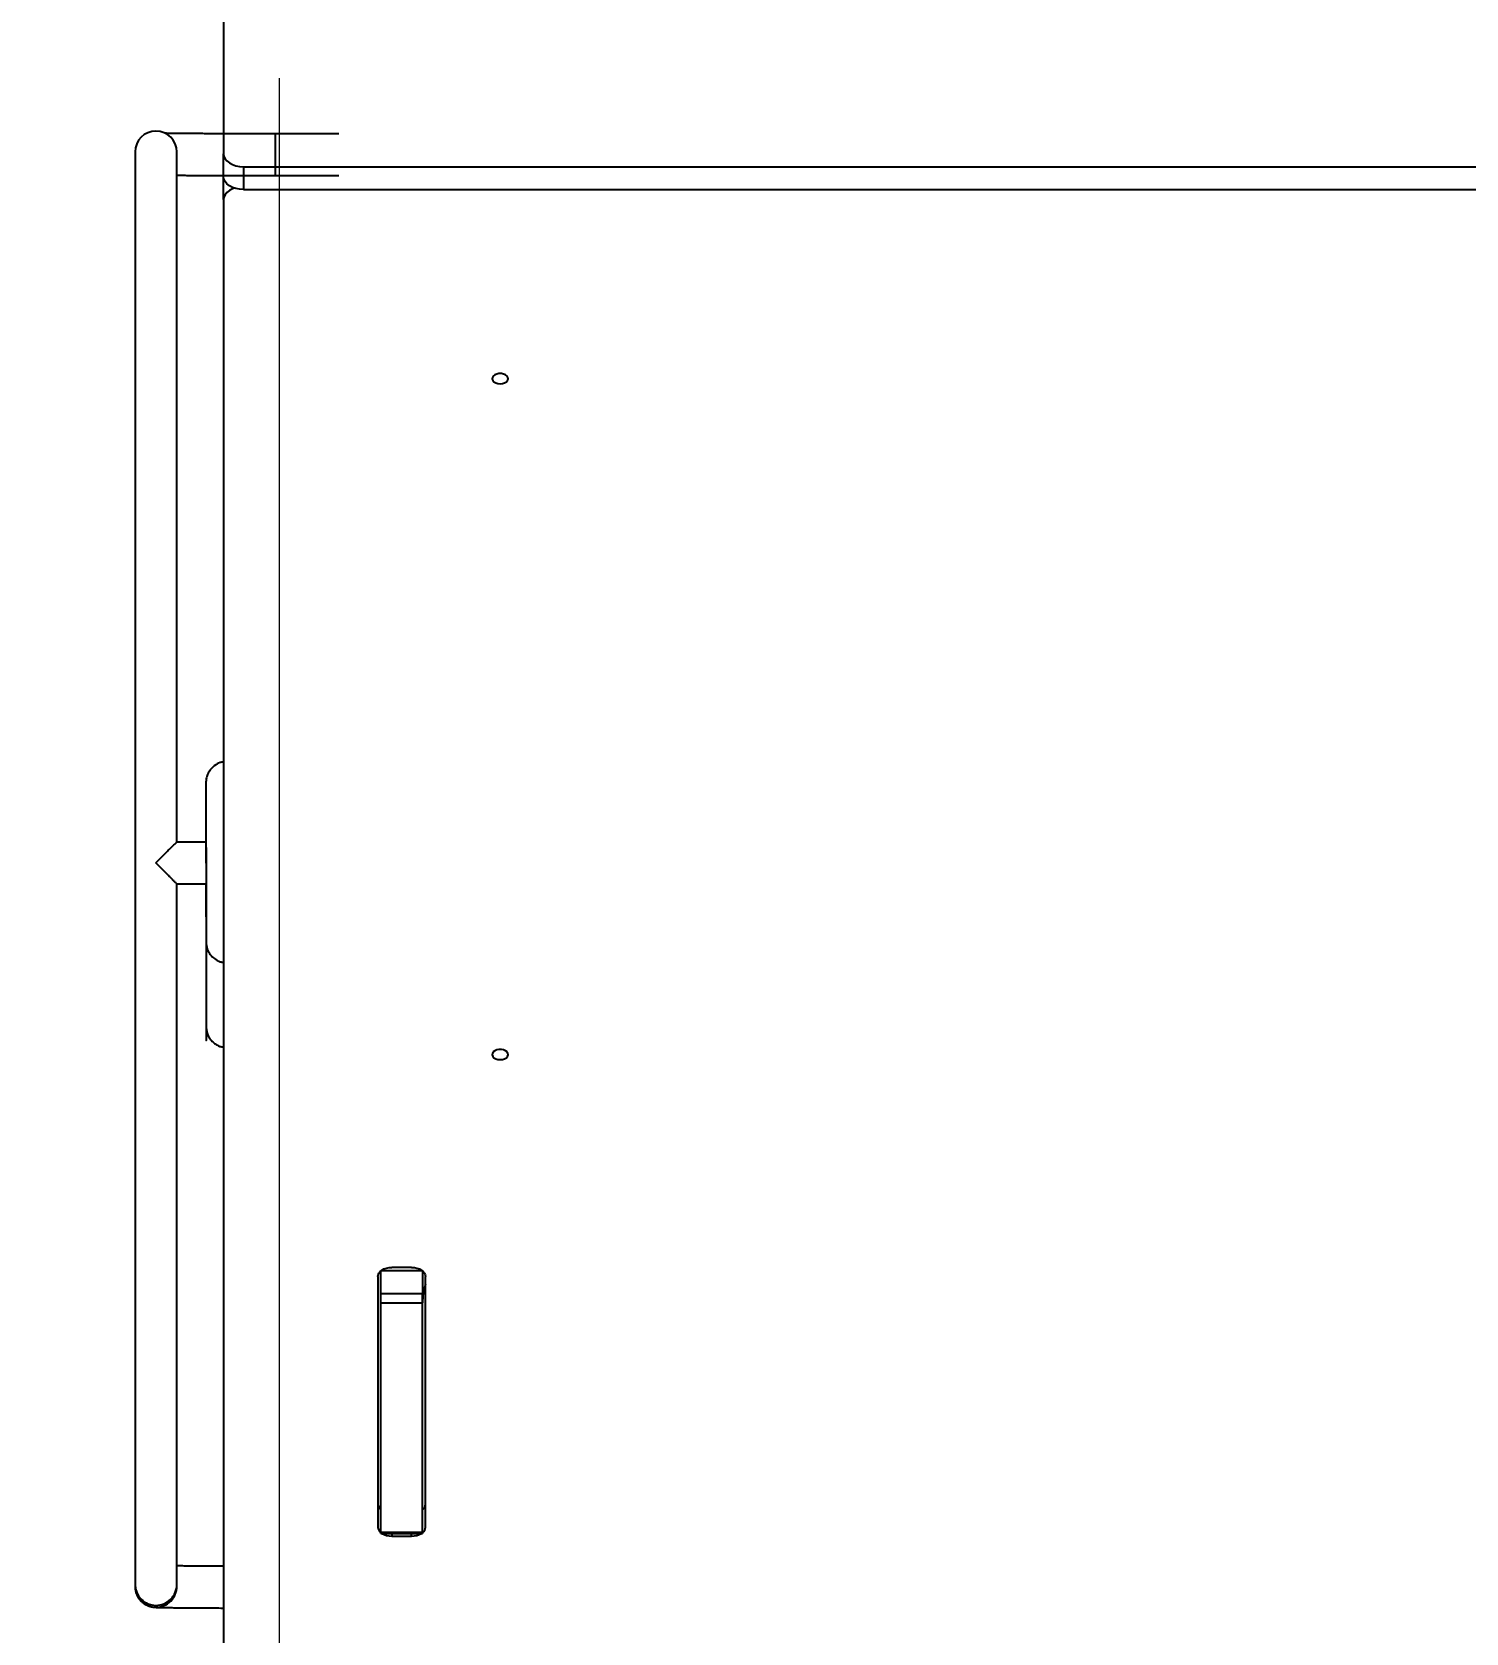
# Model space of a CAD drawing. Header units: millimetres. Extents: x -4153 to 4002, y -5023 to 3197.
# Drawn here: x -1813 to -1092, y -91 to 714 of the extents above; entities that cross this region are included whole.
import ezdxf

# ---------------------------------------------------------------- set-up
doc = ezdxf.new("R2010")
doc.units = ezdxf.units.MM
for name, color, linetype in [('DIKOM_ОБЪЕКТ', 7, 'Continuous'), ('DIKOM_РАЗМЕР_ЗОНА', 7, 'Continuous'), ('DIKOM_РАЗМЕР_ОБЪЕКТА', 7, 'Continuous')]:
    doc.layers.add(name, color=color, linetype=linetype)
doc.styles.add('style1', font='arialbd.ttf', dxfattribs={"width": 0.8})
doc.dimstyles.new('1-50', dxfattribs={"dimtxt": 300, "dimasz": 200, "dimexe": 100, "dimexo": 0, "dimgap": 100, "dimtad": 1, "dimtxsty": 'style1', "dimcen": 200, "dimclrd": 7, "dimclre": 7, "dimclrt": 7, "dimadec": 1, "dimazin": 2, "dimtfac": 1, "dimtmove": 0, "dimatfit": 2, "dimfxl": 0, "dimlwd": 25, "dimlwe": 18, "dimarcsym": 0})

# ---------------------------------------------------------------- blocks, each defined once
blk = doc.blocks.new('*D9')
at = {"layer": 'Defpoints', "color": 0, "transparency": 16777216}
for p in [(2370.19, 1747.32), (-2106.31, -2974.61), (1195.51, -2974.61)]:
    blk.add_point(p, dxfattribs=at)
at = {"layer": 'DIKOM_РАЗМЕР_ОБЪЕКТА', "color": 7, "lineweight": 18, "transparency": 16777216}
for p, q in [((2370.19, 1747.32), (-2206.31, 1747.32)), ((1195.51, -2974.61), (-2206.31, -2974.61))]:
    blk.add_line(p, q, dxfattribs=at)
at = {"layer": 'DIKOM_РАЗМЕР_ОБЪЕКТА', "color": 7, "lineweight": 25, "transparency": 16777216}
blk.add_line((-2106.31, 1547.32), (-2106.31, -2774.61), dxfattribs=at)
at = {"layer": 'DIKOM_РАЗМЕР_ОБЪЕКТА', "color": 7, "transparency": 16777216}
for points in [[(-2139.64, 1547.32), (-2072.98, 1547.32), (-2106.31, 1747.32)], [(-2139.64, -2774.61), (-2072.98, -2774.61), (-2106.31, -2974.61)]]:
    blk.add_solid(points, dxfattribs=at)
at = {"layer": 'DIKOM_РАЗМЕР_ОБЪЕКТА', "color": 7, "transparency": 16777216, "insert": (-2359.48, -612.26), "char_height": 300, "attachment_point": 5, "rotation": 90, "style": 'style1'}
blk.add_mtext('{\\fArial|b0|i0|c204|p34;4700}', dxfattribs=at)
blk = doc.blocks.new('*D11')
at = {"layer": 'Defpoints', "color": 0, "transparency": 16777216}
for p in [(2631.36, 3197.31), (-3702.81, -4429.79), (2071.05, -4429.79)]:
    blk.add_point(p, dxfattribs=at)
at = {"layer": 'DIKOM_РАЗМЕР_ЗОНА', "color": 7, "lineweight": 18, "transparency": 16777216}
for p, q in [((2631.36, 3197.31), (-3802.81, 3197.31)), ((2071.05, -4429.79), (-3802.81, -4429.79))]:
    blk.add_line(p, q, dxfattribs=at)
at = {"layer": 'DIKOM_РАЗМЕР_ЗОНА', "color": 7, "lineweight": 25, "transparency": 16777216}
blk.add_line((-3702.81, 2997.31), (-3702.81, -4229.79), dxfattribs=at)
at = {"layer": 'DIKOM_РАЗМЕР_ЗОНА', "color": 7, "transparency": 16777216}
for points in [[(-3736.14, 2997.31), (-3669.48, 2997.31), (-3702.81, 3197.31)], [(-3736.14, -4229.79), (-3669.48, -4229.79), (-3702.81, -4429.79)]]:
    blk.add_solid(points, dxfattribs=at)
at = {"layer": 'DIKOM_РАЗМЕР_ЗОНА', "color": 7, "transparency": 16777216, "insert": (-3955.98, -616.24), "char_height": 300, "attachment_point": 5, "rotation": 90, "style": 'style1'}
blk.add_mtext('{\\fArial|b0|i0|c204|p34;7600}', dxfattribs=at)
blk = doc.blocks.new('*D12')
at = {"layer": 'Defpoints', "color": 0, "transparency": 16777216}
for p in [(-1688.31, 690.56), (2486.69, 690.56), (-1688.31, -3442.2)]:
    blk.add_point(p, dxfattribs=at)
at = {"layer": 'DIKOM_РАЗМЕР_ОБЪЕКТА', "color": 7, "lineweight": 18, "transparency": 16777216}
for p, q in [((-1688.31, 690.56), (-1688.31, -3542.2)), ((2486.69, 690.56), (2486.69, -3542.2))]:
    blk.add_line(p, q, dxfattribs=at)
at = {"layer": 'DIKOM_РАЗМЕР_ОБЪЕКТА', "color": 7, "lineweight": 25, "transparency": 16777216}
blk.add_line((2286.69, -3442.2), (-1488.31, -3442.2), dxfattribs=at)
at = {"layer": 'DIKOM_РАЗМЕР_ОБЪЕКТА', "color": 7, "transparency": 16777216}
for points in [[(-1488.31, -3408.87), (-1488.31, -3475.54), (-1688.31, -3442.2)], [(2286.69, -3408.87), (2286.69, -3475.54), (2486.69, -3442.2)]]:
    blk.add_solid(points, dxfattribs=at)
at = {"layer": 'DIKOM_РАЗМЕР_ОБЪЕКТА', "color": 7, "transparency": 16777216, "insert": (399.19, -3189.03), "char_height": 300, "attachment_point": 5, "style": 'style1'}
blk.add_mtext('{\\fArial|b0|i0|c204|p34;4175}', dxfattribs=at)

msp = doc.modelspace()

# ---------------------------------------------------------------- linework, layer by layer
at = {"layer": 'DIKOM_ОБЪЕКТ', "color": 7, "linetype": 'Continuous'}
for p, q in [((-1716.31, 1558.893), (-1716.31, 652.563)), ((-1658.31, 662.636), (-1690.31, 662.636)), ((-1690.31, 662.636), (-1690.31, 641.636)), ((-1760.81, 653.525), (-1760.81, -66.466)), ((-1760.81, 653.525), (-1760.81, -66.466)), ((-1739.81, 306.593), (-1739.81, 653.525)), ((-1739.81, 306.593), (-1739.81, 653.525)), ((-1716.31, 641.072), (-1716.31, 652.563)), ((-1706.31, 646.135), (-781.31, 646.135)), ((-1706.31, 646.135), (-1706.31, 634.644)), ((-1716.31, 629.581), (-1716.31, 641.072)), ((-1690.31, 641.636), (-1658.31, 641.636)), ((-1716.31, 629.581), (-1716.31, -263.893)), ((-1706.31, 634.644), (-781.31, 634.644)), ((-1725.154, 306.665), (-1739.901, 306.665)), ((-1725.146, 306.665), (-1739.901, 306.665)), ((-1725.15, 309.187), (-1725.148, 306.665)), ((-1739.886, 285.665), (-1725.134, 285.665)), ((-1739.886, 285.665), (-1725.126, 285.665)), ((-1739.81, -66.466), (-1739.81, 285.747)), ((-1739.81, -66.466), (-1739.81, 285.747)), ((-1725.16, 278.464), (-1725.118, 277.533)), ((-1637.31, 79.581), (-1637.31, 91.138)), ((-1637.107, 91.296), (-1616.513, 91.296)), ((-1621.81, 92.854), (-1631.81, 92.854)), ((-1616.31, 91.138), (-1616.31, 79.581)), ((-1638.81, 88.354), (-1638.81, -37.632)), ((-1614.81, -37.632), (-1614.81, 88.354)), ((-1616.31, 79.581), (-1637.31, 79.581)), ((-1637.31, -40.111), (-1637.31, 79.581)), ((-1637.31, 75.074), (-1616.31, 75.074)), ((-1616.31, -40.111), (-1616.31, 79.581)), ((-1637.31, -40.111), (-1616.31, -40.111)), ((-1637.31, -40.834), (-1637.31, -40.111)), ((-1616.31, -40.111), (-1616.31, -40.834)), ((-1637.31, -40.834), (-1616.31, -40.834)), ((-1631.81, -40.834), (-1631.81, -42.132)), ((-1631.81, -42.132), (-1621.81, -42.132)), ((-1621.81, -42.132), (-1621.81, -40.834)), ((-1760.81, -66.466), (-1760.81, -67.404)), ((-1760.81, -66.466), (-1760.81, -67.404)), ((-1739.81, -67.404), (-1739.81, -66.466)), ((-1739.81, -67.404), (-1739.81, -66.466))]:
    msp.add_line(p, q, dxfattribs=at)
at = {"layer": 'DIKOM_ОБЪЕКТ', "color": 7, "linetype": 'Continuous', "flags": 128}
for points in [[(-1716.31, 652.563), (-1716.118, 651.309), (-1715.549, 650.103), (-1714.625, 648.992), (-1713.381, 648.018), (-1711.866, 647.218), (-1710.137, 646.624), (-1708.261, 646.258), (-1706.31, 646.135)], [(-1706.31, 634.644), (-1708.261, 634.768), (-1710.137, 635.134), (-1711.866, 635.728), (-1713.381, 636.527), (-1714.625, 637.501), (-1715.549, 638.612), (-1716.118, 639.818), (-1716.31, 641.072)], [(-1710.794, 635.327), (-1711.866, 634.926), (-1713.381, 634.127), (-1714.625, 633.153), (-1715.549, 632.041), (-1716.118, 630.835), (-1716.31, 629.581)], [(-1577.31, 537.02), (-1576.131, 537.134), (-1575.057, 537.467), (-1574.183, 537.988), (-1573.587, 538.652), (-1573.321, 539.399), (-1573.41, 540.163), (-1573.846, 540.877), (-1574.589, 541.476), (-1575.574, 541.908), (-1576.714, 542.134), (-1577.906, 542.134), (-1579.046, 541.908), (-1580.031, 541.476), (-1580.774, 540.877), (-1581.21, 540.163), (-1581.299, 539.399), (-1581.034, 538.652), (-1580.437, 537.988), (-1579.563, 537.467), (-1578.489, 537.134), (-1577.31, 537.02)], [(-1725.176, 336.559), (-1725.176, 336.375), (-1725.175, 335.822), (-1725.175, 334.908), (-1725.174, 333.639), (-1725.172, 332.028), (-1725.17, 330.09), (-1725.168, 327.842), (-1725.166, 325.305), (-1725.163, 322.503), (-1725.16, 319.461), (-1725.157, 316.208), (-1725.154, 312.774), (-1725.15, 309.189)], [(-1725.176, 336.559), (-1725.176, 336.378), (-1725.175, 335.836), (-1725.174, 334.939), (-1725.173, 333.694), (-1725.171, 332.113), (-1725.17, 330.209), (-1725.167, 328.001), (-1725.165, 325.509), (-1725.162, 322.754), (-1725.159, 319.762), (-1725.156, 316.559), (-1725.153, 313.176), (-1725.149, 309.642), (-1725.146, 305.99), (-1725.142, 302.252), (-1725.139, 298.463), (-1725.135, 294.656), (-1725.131, 290.867), (-1725.128, 287.129), (-1725.124, 283.477), (-1725.121, 279.943), (-1725.117, 276.559), (-1725.114, 273.357), (-1725.112, 270.365), (-1725.109, 267.61), (-1725.107, 265.117), (-1725.105, 262.909), (-1725.103, 261.006), (-1725.101, 259.425), (-1725.1, 258.18), (-1725.099, 257.282), (-1725.099, 256.74), (-1725.099, 256.559)], [(-1725.163, 315.874), (-1725.163, 315.682), (-1725.163, 315.108), (-1725.162, 314.165), (-1725.16, 312.869), (-1725.159, 311.247), (-1725.157, 309.329), (-1725.155, 307.152), (-1725.155, 306.665)], [(-1725.163, 315.874), (-1725.163, 315.688), (-1725.162, 315.133), (-1725.161, 314.219), (-1725.16, 312.963), (-1725.159, 311.389), (-1725.157, 309.525), (-1725.155, 307.408), (-1725.152, 305.076), (-1725.15, 302.572), (-1725.147, 299.944), (-1725.145, 297.239), (-1725.142, 294.509), (-1725.14, 291.805), (-1725.137, 289.177), (-1725.135, 286.673), (-1725.132, 284.341), (-1725.13, 282.223), (-1725.129, 280.36), (-1725.127, 278.786), (-1725.126, 277.53), (-1725.125, 276.616), (-1725.125, 276.061), (-1725.125, 275.874)], [(-1725.134, 285.665), (-1725.134, 284.932), (-1725.131, 282.677), (-1725.129, 280.687), (-1725.128, 279.002), (-1725.126, 277.654), (-1725.125, 276.672), (-1725.125, 276.075), (-1725.125, 275.874)], [(-1725.122, 279.621), (-1725.118, 276.279), (-1725.115, 273.117), (-1725.112, 270.165), (-1725.11, 267.448), (-1725.107, 264.99), (-1725.105, 262.814), (-1725.103, 260.939), (-1725.102, 259.381), (-1725.101, 258.155), (-1725.1, 257.271), (-1725.099, 256.738), (-1725.099, 256.559)], [(-1577.31, 197.331), (-1576.131, 197.445), (-1575.057, 197.777), (-1574.183, 198.299), (-1573.587, 198.962), (-1573.321, 199.71), (-1573.41, 200.474), (-1573.846, 201.187), (-1574.589, 201.786), (-1575.574, 202.218), (-1576.714, 202.444), (-1577.906, 202.444), (-1579.046, 202.218), (-1580.031, 201.786), (-1580.774, 201.187), (-1581.21, 200.474), (-1581.299, 199.71), (-1581.034, 198.962), (-1580.437, 198.299), (-1579.563, 197.777), (-1578.489, 197.445), (-1577.31, 197.331)], [(-1638.81, 88.354), (-1638.676, 89.232), (-1638.277, 90.076), (-1637.63, 90.854), (-1636.76, 91.536), (-1635.699, 92.095), (-1634.489, 92.511), (-1633.176, 92.767), (-1631.81, 92.854)], [(-1621.81, 92.854), (-1620.444, 92.767), (-1619.131, 92.511), (-1617.921, 92.095), (-1616.86, 91.536), (-1615.99, 90.854), (-1615.343, 90.076), (-1614.945, 89.232), (-1614.81, 88.354)]]:
    msp.add_lwpolyline(points, dxfattribs=at)
at = {"layer": 'DIKOM_ОБЪЕКТ', "color": 7, "linetype": 'Continuous'}
for centre, radius, start, end in [((-1750.31, 653.525), 10.5, 0, 180), ((-1750.31, 653.525), 10.5, 0, 180), ((-1586.31, 75.074), 30, 161.805128, 180), ((-1635.076, -25.925), 3.74, 183.314967, 233.327135), ((-1618.544, -25.925), 3.74, 306.672865, 356.685033), ((-1635.076, -37.416), 3.74, 183.314967, 233.327135), ((-1618.544, -37.416), 3.74, 306.672865, 356.685033), ((-1631.985, -32.828), 9.306, 239.356657, 271.079809), ((-1621.635, -32.828), 9.306, 268.920191, 300.643343), ((-1750.31, -66.465), 10.5, 180.001101, 270.0002), ((-1750.31, -66.465), 10.5, 180.000757, 270.000784), ((-1750.31, -67.404), 10.5, 180.000024, 270.001277), ((-1750.31, -67.404), 10.5, 180.000757, 270.000784), ((-1750.31, -66.465), 10.5, 269.999103, 359.999271), ((-1750.31, -66.465), 10.5, 269.999149, 359.99931), ((-1750.31, -67.404), 10.5, 269.998414, 359.999959), ((-1750.31, -67.404), 10.5, 269.999149, 359.99931)]:
    msp.add_arc(centre, radius, start, end, dxfattribs=at)
for points, knots in [([(-1690.31, 662.636), (-1691.072, 662.636), (-1693.284, 662.637), (-1696.937, 662.638), (-1701.241, 662.643), (-1705.488, 662.65), (-1709.654, 662.66), (-1713.718, 662.671), (-1717.657, 662.684), (-1721.452, 662.7), (-1725.081, 662.718), (-1728.525, 662.737), (-1731.766, 662.758), (-1734.786, 662.781), (-1737.568, 662.805), (-1740.099, 662.831), (-1742.353, 662.858), (-1744.231, 662.883), (-1745.215, 662.901), (-1745.654, 662.909)], [0, 0, 0, 0, 0.0322638, 0.0936052, 0.1549544, 0.2163011, 0.2776437, 0.338981, 0.4003097, 0.4616288, 0.5229331, 0.5842198, 0.6454802, 0.7067077, 0.7678855, 0.828994, 0.8899967, 0.9508351, 1, 1, 1, 1]), ([(-1716.31, 662.68), (-1716.753, 662.682), (-1718.513, 662.688), (-1721.446, 662.7), (-1725.083, 662.717), (-1728.525, 662.737), (-1731.766, 662.758), (-1734.786, 662.781), (-1737.568, 662.805), (-1740.099, 662.831), (-1742.353, 662.858), (-1744.231, 662.884), (-1745.215, 662.901), (-1745.654, 662.909)], [0, 0, 0, 0, 0.0332476, 0.1320986, 0.2309271, 0.3297257, 0.4284839, 0.5271868, 0.6258119, 0.7243242, 0.8226668, 0.9207417, 1, 1, 1, 1]), ([(-1739.81, 641.827), (-1739.779, 641.827), (-1738.956, 641.818), (-1737.1, 641.8), (-1734.24, 641.776), (-1731.123, 641.753), (-1727.803, 641.732), (-1724.286, 641.713), (-1720.593, 641.696), (-1716.742, 641.681), (-1712.753, 641.668), (-1708.646, 641.657), (-1704.444, 641.649), (-1700.169, 641.642), (-1695.841, 641.638), (-1692.546, 641.636), (-1690.701, 641.636), (-1690.31, 641.636)], [0, 0, 0, 0, 0.002968, 0.0784637, 0.153806, 0.2290519, 0.3042318, 0.3793672, 0.4544707, 0.529551, 0.6046139, 0.6796629, 0.7547036, 0.8297375, 0.9047663, 0.9797924, 1, 1, 1, 1]), ([(-1739.81, 641.827), (-1739.779, 641.827), (-1738.956, 641.817), (-1737.1, 641.8), (-1734.24, 641.776), (-1731.124, 641.753), (-1727.803, 641.732), (-1724.288, 641.713), (-1720.584, 641.696), (-1717.913, 641.685), (-1716.446, 641.68), (-1716.31, 641.68)], [0, 0, 0, 0, 0.0055238, 0.1460484, 0.2862891, 0.4263489, 0.5662876, 0.7061423, 0.8459372, 0.9856885, 1, 1, 1, 1]), ([(-1716.31, 346.89), (-1716.898, 346.82), (-1718.582, 346.622), (-1720.967, 345.207), (-1723.096, 343.109), (-1724.404, 340.795), (-1725.05, 338.605), (-1725.176, 337.206), (-1725.176, 336.563), (-1725.176, 336.559)], [0, 0, 0, 0, 0.1187001, 0.34029495, 0.54152283, 0.71824378, 0.8701591, 0.99931088, 1, 1, 1, 1]), ([(-1750.31, 296.242), (-1750.305, 296.247), (-1749.519, 297.042), (-1747.931, 298.655), (-1745.839, 300.766), (-1744.053, 302.558), (-1742.368, 304.235), (-1740.9, 305.675), (-1739.94, 306.586), (-1739.912, 306.579), (-1739.901, 306.576)], [0, 0, 0, 0, 0.0010447, 0.1686213, 0.3410841, 0.4615632, 0.584877, 0.7644672, 0.9072185, 1, 1, 1, 1]), ([(-1750.31, 296.242), (-1750.305, 296.247), (-1749.52, 297.043), (-1747.93, 298.655), (-1745.839, 300.766), (-1744.053, 302.558), (-1742.368, 304.235), (-1740.9, 305.675), (-1739.94, 306.586), (-1739.912, 306.579), (-1739.901, 306.576)], [0, 0, 0, 0, 0.0010452, 0.1686146, 0.34108, 0.4615562, 0.5848781, 0.7644663, 0.9072205, 1, 1, 1, 1]), ([(-1739.895, 285.75), (-1739.869, 285.722), (-1739.774, 285.619), (-1740.297, 286.129), (-1741.217, 287.043), (-1742.378, 288.207), (-1743.714, 289.553), (-1745.361, 291.22), (-1747.605, 293.495), (-1749.292, 295.212), (-1750.305, 296.237), (-1750.31, 296.242)], [0, 0, 0, 0, 0.0475833, 0.1721745, 0.3034678, 0.4038611, 0.5070915, 0.6447039, 0.786216, 0.9989727, 1, 1, 1, 1]), ([(-1739.895, 285.75), (-1739.869, 285.722), (-1739.774, 285.619), (-1740.297, 286.129), (-1741.217, 287.043), (-1742.378, 288.207), (-1743.714, 289.553), (-1745.361, 291.22), (-1747.605, 293.496), (-1749.293, 295.21), (-1750.305, 296.237), (-1750.31, 296.242)], [0, 0, 0, 0, 0.0475846, 0.1721706, 0.3034727, 0.4038535, 0.50709, 0.6447052, 0.7862193, 0.9989721, 1, 1, 1, 1]), ([(-1725.164, 285.503), (-1725.165, 285.077), (-1725.166, 284.047), (-1725.166, 282.092), (-1725.165, 279.724), (-1725.164, 277.118), (-1725.162, 274.336), (-1725.16, 272.427), (-1725.16, 271.46)], [0, 0, 0, 0, 0.11791732, 0.28479154, 0.45644416, 0.63287056, 0.81406083, 1, 1, 1, 1]), ([(-1725.164, 285.665), (-1725.164, 285.33), (-1725.163, 284.658), (-1725.161, 283.514), (-1725.16, 282.356), (-1725.159, 281.226), (-1725.157, 280.148), (-1725.156, 279.099), (-1725.155, 278.093), (-1725.154, 277.139), (-1725.152, 275.479), (-1725.149, 272.966), (-1725.145, 269.434), (-1725.139, 264.695), (-1725.132, 258.732), (-1725.124, 251.679), (-1725.117, 245.51), (-1725.111, 240.28), (-1725.106, 235.969), (-1725.101, 231.767), (-1725.097, 227.705), (-1725.092, 223.829), (-1725.089, 220.935), (-1725.086, 218.942), (-1725.085, 217.728), (-1725.083, 216.563), (-1725.082, 215.569), (-1725.081, 214.706), (-1725.08, 213.944), (-1725.079, 213.154), (-1725.078, 212.347), (-1725.077, 211.5), (-1725.076, 210.63), (-1725.075, 209.764), (-1725.073, 208.953), (-1725.072, 208.228), (-1725.071, 207.618), (-1725.071, 207.174), (-1725.07, 206.929), (-1725.07, 206.946), (-1725.07, 206.952)], [0, 0, 0, 0, 0.0194462, 0.0390405, 0.0574093, 0.07317, 0.0878995, 0.1015971, 0.1142625, 0.1258951, 0.1365069, 0.1734449, 0.2110646, 0.2493595, 0.3186708, 0.387983, 0.4572777, 0.501371, 0.5454695, 0.5895702, 0.6336802, 0.6776652, 0.7208828, 0.7366387, 0.7522757, 0.7677928, 0.7832667, 0.7937518, 0.8051542, 0.8174735, 0.8307093, 0.8448606, 0.8617346, 0.8797465, 0.8988946, 0.9191767, 0.9405907, 0.9631342, 0.9868049, 1, 1, 1, 1]), ([(-1725.156, 285.665), (-1725.155, 285.464), (-1725.155, 284.956), (-1725.154, 284.137), (-1725.152, 282.478), (-1725.149, 279.964), (-1725.145, 276.433), (-1725.139, 271.693), (-1725.132, 265.731), (-1725.124, 258.678), (-1725.117, 252.509), (-1725.111, 247.278), (-1725.106, 242.968), (-1725.101, 238.766), (-1725.097, 234.703), (-1725.092, 230.828), (-1725.089, 227.933), (-1725.086, 225.94), (-1725.085, 224.726), (-1725.083, 223.562), (-1725.082, 222.567), (-1725.081, 221.705), (-1725.08, 220.943), (-1725.079, 220.153), (-1725.078, 219.346), (-1725.077, 218.498), (-1725.076, 217.629), (-1725.075, 216.762), (-1725.074, 215.951), (-1725.072, 215.226), (-1725.071, 214.616), (-1725.071, 214.173), (-1725.07, 213.928), (-1725.07, 213.944), (-1725.07, 213.951)], [0, 0, 0, 0, 0.0085469, 0.0215679, 0.0334463, 0.0747929, 0.1169026, 0.1597681, 0.237352, 0.3149368, 0.3925021, 0.4418581, 0.4912198, 0.5405841, 0.5899588, 0.6391936, 0.6875693, 0.7052057, 0.722709, 0.7400782, 0.7573989, 0.7691354, 0.7818988, 0.7956885, 0.8105039, 0.8263443, 0.8452322, 0.8653939, 0.8868274, 0.9095302, 0.9335, 0.9587342, 0.9852301, 1, 1, 1, 1]), ([(-1725.135, 285.64), (-1725.133, 283.996), (-1725.13, 280.78), (-1725.126, 276.083), (-1725.122, 271.633), (-1725.119, 267.437), (-1725.115, 263.502), (-1725.112, 259.893), (-1725.109, 256.597), (-1725.107, 253.602), (-1725.104, 250.833), (-1725.102, 248.286), (-1725.1, 245.953), (-1725.098, 243.83), (-1725.097, 241.908), (-1725.095, 240.138), (-1725.094, 238.464), (-1725.091, 235.242), (-1725.087, 231.038), (-1725.083, 226.136), (-1725.08, 222.911), (-1725.079, 220.732), (-1725.078, 219.39), (-1725.076, 218.006), (-1725.075, 216.597), (-1725.074, 215.186), (-1725.073, 213.799), (-1725.072, 212.463), (-1725.071, 211.208), (-1725.071, 210.07), (-1725.07, 209.078), (-1725.07, 208.251), (-1725.069, 207.609), (-1725.069, 207.15), (-1725.069, 207.031), (-1725.069, 206.97)], [0, 0, 0, 0, 0.0410978, 0.0803714, 0.1178177, 0.1534349, 0.1872227, 0.2191807, 0.2476372, 0.274468, 0.2996737, 0.323256, 0.3452159, 0.3655545, 0.3842732, 0.4014356, 0.4181758, 0.4349152, 0.5006689, 0.5539164, 0.6071673, 0.6248573, 0.6441705, 0.6651068, 0.6876657, 0.7118475, 0.7376526, 0.7650824, 0.7941394, 0.824826, 0.8571463, 0.8904825, 0.925401, 0.9619056, 1, 1, 1, 1]), ([(-1725.129, 285.665), (-1725.128, 284.78), (-1725.126, 282.402), (-1725.122, 278.632), (-1725.119, 274.436), (-1725.115, 270.501), (-1725.112, 266.891), (-1725.109, 263.595), (-1725.107, 260.601), (-1725.104, 257.832), (-1725.102, 255.284), (-1725.1, 252.952), (-1725.098, 250.829), (-1725.097, 248.906), (-1725.095, 247.137), (-1725.094, 245.463), (-1725.091, 242.24), (-1725.087, 238.037), (-1725.083, 233.134), (-1725.08, 229.909), (-1725.079, 227.73), (-1725.078, 226.389), (-1725.076, 225.004), (-1725.075, 223.595), (-1725.074, 222.185), (-1725.073, 220.797), (-1725.072, 219.461), (-1725.071, 218.207), (-1725.071, 217.069), (-1725.07, 216.077), (-1725.07, 215.249), (-1725.069, 214.608), (-1725.069, 214.148), (-1725.069, 214.029), (-1725.069, 213.969)], [0, 0, 0, 0, 0.0235472, 0.0633072, 0.1011254, 0.137001, 0.1709337, 0.2011483, 0.2296369, 0.2564003, 0.2814397, 0.3047564, 0.3263518, 0.3462271, 0.3644501, 0.3822247, 0.3999984, 0.469815, 0.5263527, 0.582894, 0.601677, 0.6221837, 0.6444136, 0.6683665, 0.6940424, 0.721442, 0.7505668, 0.781419, 0.814002, 0.8483192, 0.8837153, 0.9207915, 0.9595518, 1, 1, 1, 1]), ([(-1725.099, 256.559), (-1725.099, 256.556), (-1725.098, 255.913), (-1724.969, 254.514), (-1724.319, 252.325), (-1723.006, 250.013), (-1720.873, 247.922), (-1718.516, 246.521), (-1716.865, 246.328), (-1716.31, 246.262)], [0, 0, 0, 0, 0.00069372, 0.13070746, 0.28363667, 0.46153706, 0.66410794, 0.88718172, 1, 1, 1, 1]), ([(-1725.069, 213.962), (-1725.042, 213.336), (-1724.989, 212.161), (-1724.47, 210.247), (-1723.707, 208.641), (-1722.853, 207.397), (-1722.065, 206.503), (-1721.312, 205.812), (-1720.462, 205.159), (-1719.397, 204.516), (-1718.009, 203.864), (-1716.928, 203.697), (-1716.31, 203.602)], [0, 0, 0, 0, 0.1936303, 0.3638447, 0.5092843, 0.6010209, 0.6769976, 0.7367401, 0.7804921, 0.8442871, 0.9110285, 1, 1, 1, 1]), ([(-1716.31, -57.3), (-1716.753, -57.299), (-1718.513, -57.293), (-1721.446, -57.281), (-1725.083, -57.263), (-1728.525, -57.244), (-1731.768, -57.223), (-1734.782, -57.2), (-1737.493, -57.176), (-1739.065, -57.16), (-1739.81, -57.152)], [0, 0, 0, 0, 0.0465146, 0.1848106, 0.3230752, 0.4612979, 0.5994643, 0.7375531, 0.875533, 1, 1, 1, 1]), ([(-1760.81, -67.404), (-1760.771, -68.042), (-1760.698, -69.249), (-1760.399, -70.509), (-1760.133, -71.089), (-1760.105, -71.15)], [0, 0, 0, 0, 0.5002666, 0.9472134, 1, 1, 1, 1]), ([(-1760.81, -67.404), (-1760.771, -68.042), (-1760.698, -69.249), (-1760.399, -70.509), (-1760.133, -71.089), (-1760.105, -71.15)], [0, 0, 0, 0, 0.5002606, 0.947204, 1, 1, 1, 1]), ([(-1760.105, -71.15), (-1759.923, -71.589), (-1759.544, -72.504), (-1758.723, -73.742), (-1757.763, -74.849), (-1756.72, -75.758), (-1755.652, -76.474), (-1754.616, -77.005), (-1753.677, -77.368), (-1752.886, -77.598), (-1752.254, -77.736), (-1751.759, -77.818), (-1751.348, -77.87), (-1750.966, -77.907), (-1750.529, -77.938), (-1749.92, -77.97), (-1749.028, -78.002), (-1747.743, -78.036), (-1746.171, -78.068), (-1744.291, -78.098), (-1742.156, -78.127), (-1739.763, -78.155), (-1737.119, -78.181), (-1734.235, -78.205), (-1731.125, -78.228), (-1727.802, -78.248), (-1724.289, -78.268), (-1720.584, -78.285), (-1717.913, -78.296), (-1716.446, -78.3), (-1716.31, -78.301)], [0, 0, 0, 0, 0.0185559, 0.0386996, 0.0578229, 0.0758978, 0.0928263, 0.1083818, 0.1221264, 0.133789, 0.1441967, 0.1549562, 0.1673695, 0.1835135, 0.2068053, 0.2453126, 0.3046885, 0.3616262, 0.4219513, 0.480404, 0.5381126, 0.5954681, 0.6526306, 0.7096775, 0.7666509, 0.823575, 0.8804649, 0.9373305, 0.9941784, 1, 1, 1, 1])]:
    msp.add_open_spline(points, degree=3, knots=knots, dxfattribs=at)

# ---------------------------------------------------------------- dimensions: what is measured, and where the dimension line sits
at = {"layer": 'DIKOM_РАЗМЕР_ЗОНА'}
dim = msp.add_linear_dim(base=(-3702.81, -4429.789), p1=(2631.356, 3197.305), p2=(2071.052, -4429.789), angle=90, text='{\\fArial|b0|i0|c204|p34;7600}', dimstyle='1-50', dxfattribs=at)
dim.commit()
dim.dimension.update_dxf_attribs({"geometry": '*D11', "text_midpoint": (-3702.81, -616.242), "dimtype": 160})
at = {"layer": 'DIKOM_РАЗМЕР_ОБЪЕКТА'}
dim = msp.add_linear_dim(base=(-2106.31, -2974.611), p1=(2370.191, 1747.316), p2=(1195.51, -2974.611), angle=90, text='{\\fArial|b0|i0|c204|p34;4700}', dimstyle='1-50', dxfattribs=at)
dim.commit()
dim.dimension.update_dxf_attribs({"geometry": '*D9', "text_midpoint": (-2106.31, -612.262), "dimtype": 160})
dim = msp.add_linear_dim(base=(-1688.31, -3442.202), p1=(2486.69, 690.555), p2=(-1688.31, 690.555), text='{\\fArial|b0|i0|c204|p34;<>}', dimstyle='1-50', dxfattribs=at)
dim.commit()
dim.dimension.update_dxf_attribs({"geometry": '*D12', "text_midpoint": (399.19, -3442.202), "dimtype": 160})

doc.saveas('drawing.dxf')
